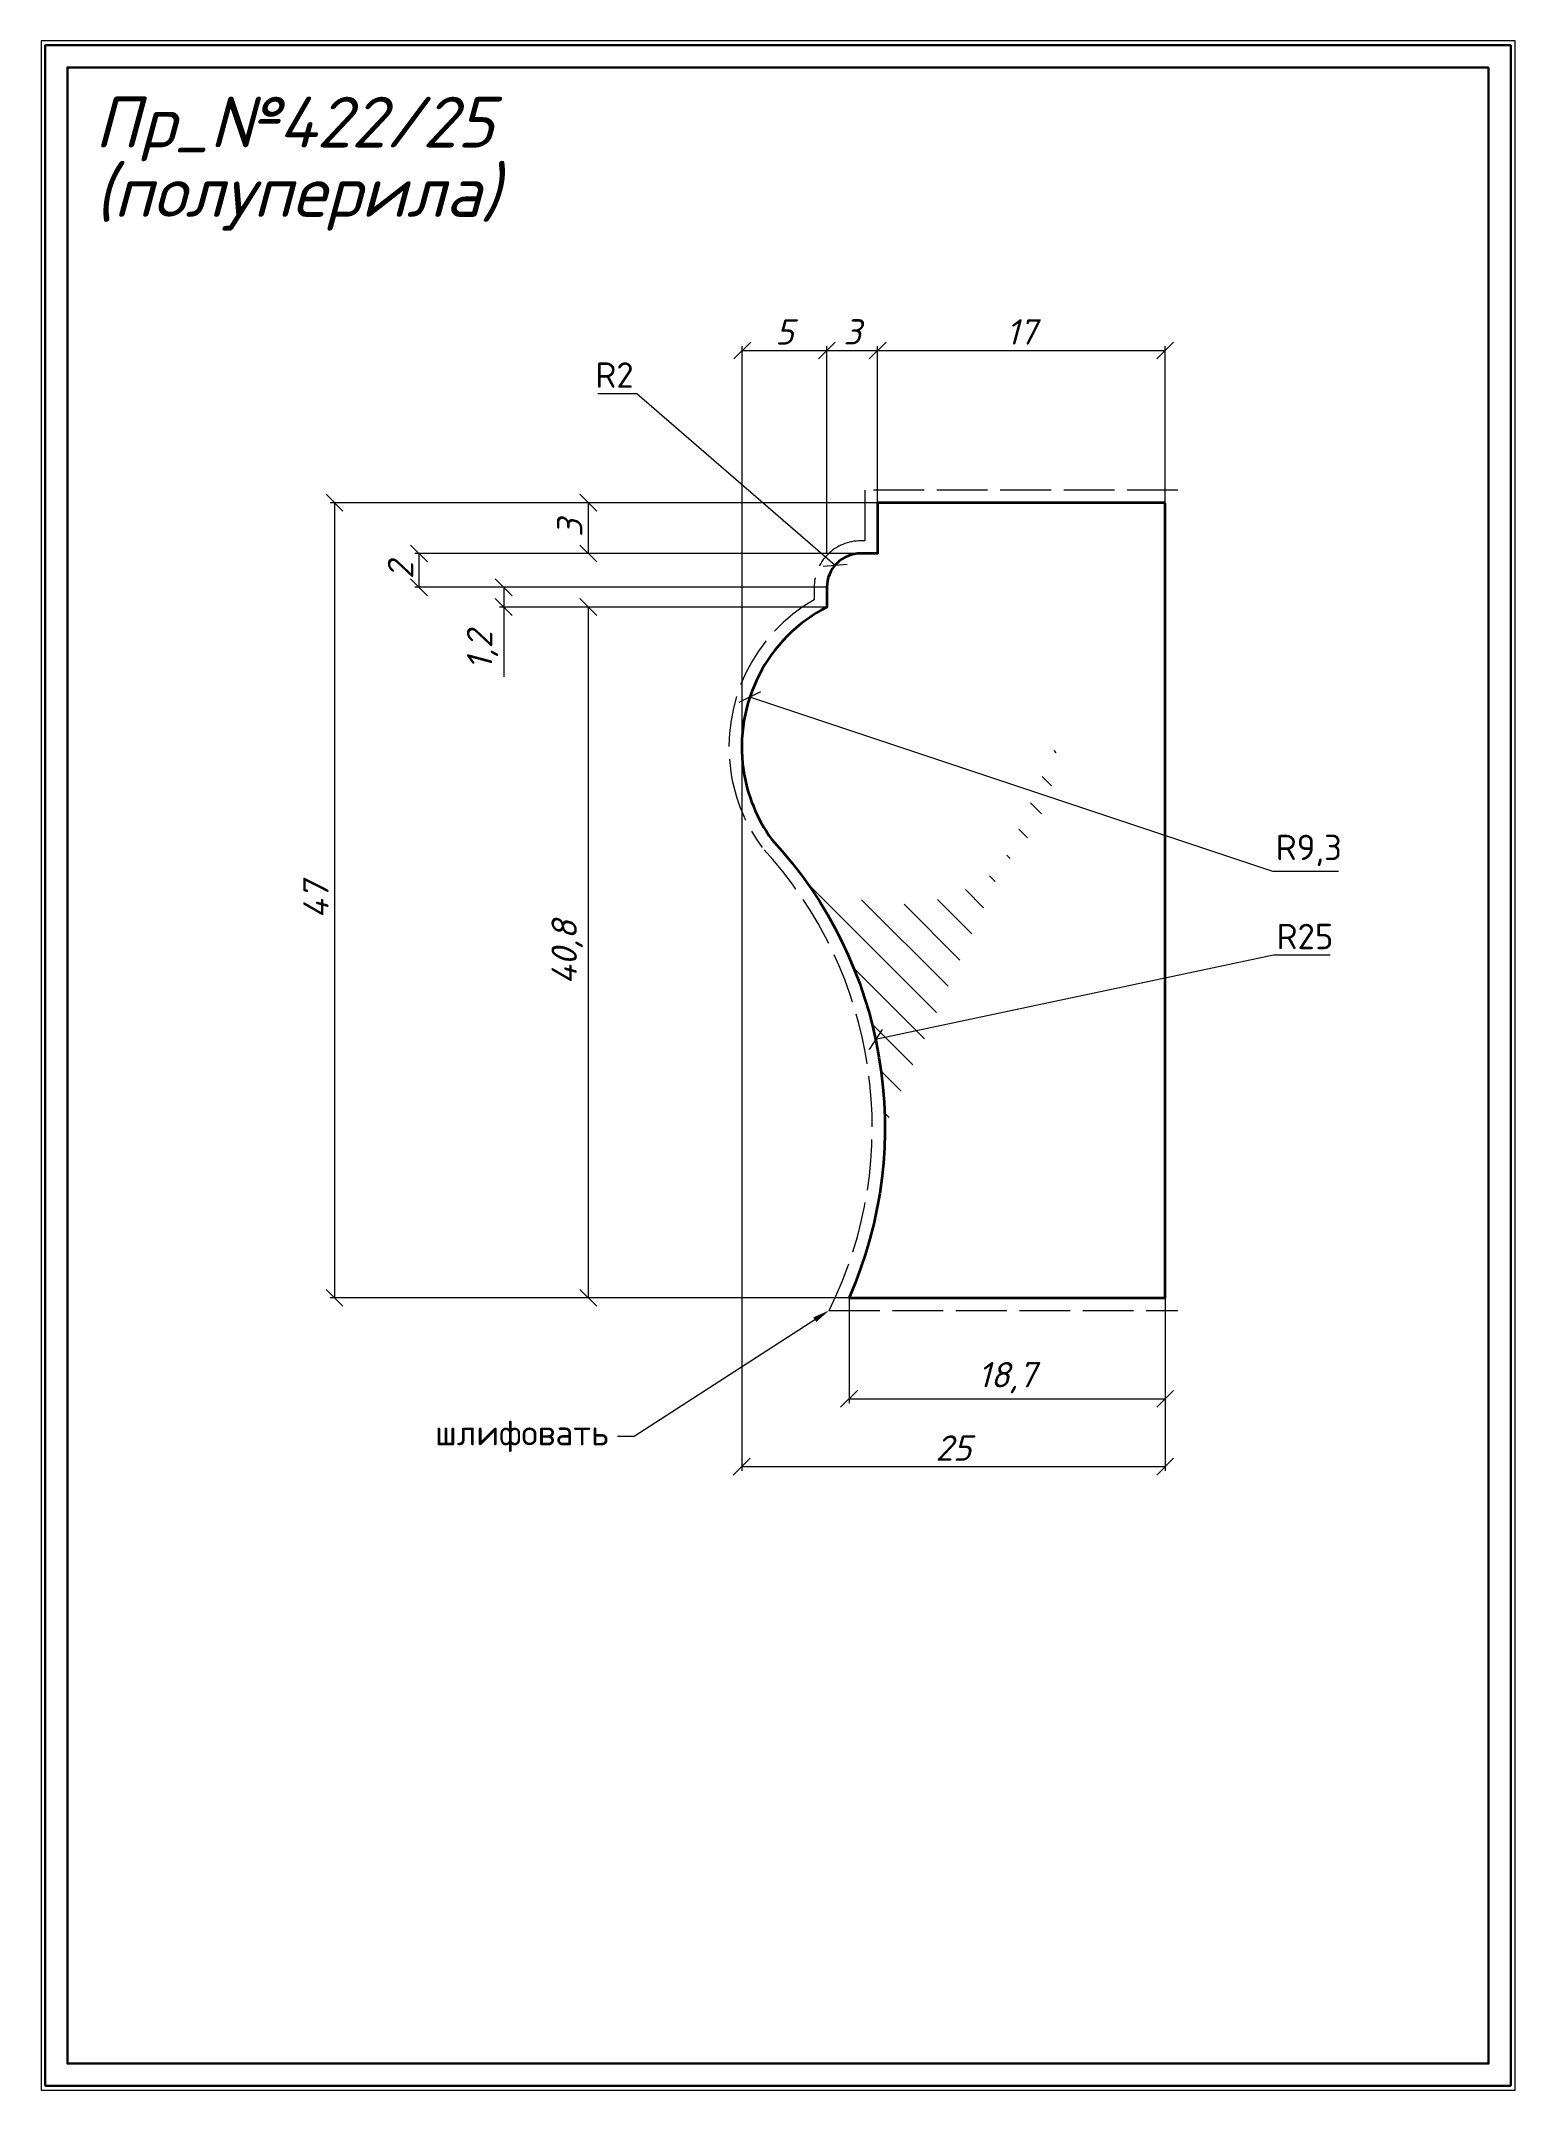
# Model space of a CAD drawing. Header units: millimetres. Extents: x 7634 to 7721, y -488 to -366.
import ezdxf
from ezdxf import colors
from ezdxf.entities.mleader import LeaderData, LeaderLine
from ezdxf.math import Vec2, Vec3

# ---------------------------------------------------------------- set-up
doc = ezdxf.new("R2010")
doc.units = ezdxf.units.MM
doc.linetypes.add('ACAD_ISO02W100', pattern=[15, 12, -3])
doc.layers.get('0').update_dxf_attribs({"lineweight": 13})
for name, color, linetype, lineweight in [('профили', 1, 'Continuous', 35), ('служебный слой ЛИНИИ ПУНКТИРНЫЕ', 7, 'ACAD_ISO02W100', 13), ('служебный слой НАДПИСИ', 7, 'Continuous', 13), ('служебный слой РАЗМЕРЫ', 7, 'Continuous', 9), ('служебный слой ШТАМП', 7, 'Continuous', 30), ('служебный слой ШТРИХОВКА', 7, 'Continuous', 5)]:
    doc.layers.add(name, color=color, linetype=linetype, lineweight=lineweight)
doc.styles.add('ЕСКД', font='isocpeur.ttf', dxfattribs={"oblique": 15})
doc.styles.add('ЕСКД профили размеры', font='isocpeur.ttf')
doc.styles.add('ЕСКД профили текст', font='isocpeur.ttf')
doc.dimstyles.new('ЕСКД', dxfattribs={"dimtxt": 3.5, "dimasz": 2.5, "dimexe": 0.25, "dimexo": 0, "dimgap": 0.35, "dimtad": 1, "dimdec": 1, "dimzin": 9, "dimtxsty": 'ЕСКД', "dimblk": 'OBLIQUE', "dimcen": 0, "dimclrd": 256, "dimclre": 256, "dimclrt": 256, "dimadec": 1, "dimazin": 0, "dimtfac": 1, "dimtdec": 1, "dimtmove": 0, "dimatfit": 3, "dimldrblk": 'DOTSMALL', "dimfxl": 1, "dimlwd": -1, "dimlwe": -1, "dimarcsym": 0})
doc.dimstyles.new('ЕСКД профили$4', dxfattribs={"dimtxt": 1.5, "dimasz": 1, "dimexe": 0.3, "dimexo": 0, "dimgap": 0.35, "dimtad": 1, "dimtoh": 1, "dimdec": 1, "dimzin": 9, "dimtxsty": 'ЕСКД профили размеры', "dimblk": 'OBLIQUE', "dimcen": 0, "dimse1": 1, "dimclrd": 256, "dimclre": 256, "dimclrt": 256, "dimadec": 1, "dimazin": 0, "dimtfac": 1, "dimtdec": 1, "dimtofl": 0, "dimtmove": 0, "dimatfit": 3, "dimldrblk": 'DOTSMALL', "dimfxl": 1, "dimlwd": -1, "dimlwe": -1, "dimarcsym": 2})

# ---------------------------------------------------------------- blocks, each defined once
blk = doc.blocks.new('_OBLIQUE')
at = {"color": 0, "linetype": 'ByBlock'}
blk.add_line((-0.5, -0.5), (0.5, 0.5), dxfattribs=at)
blk = doc.blocks.new('*D16')
at = {"layer": 'Defpoints', "color": 0, "transparency": 16777216}
for p in [(7684.42, -408.19), (7693.24, -411.14)]:
    blk.add_point(p, dxfattribs=at)
at = {"layer": 'служебный слой РАЗМЕРЫ', "transparency": 16777216}
for p, q in [((7706.52, -415.56), (7675.59, -405.25)), ((7710.4, -415.56), (7706.52, -415.56))]:
    blk.add_line(p, q, dxfattribs=at)
at = {"layer": 'служебный слой РАЗМЕРЫ', "transparency": 16777216, "rotation": 161.56941731804}
blk.add_blockref('_OBLIQUE', (7675.59, -405.25), dxfattribs=at)
at = {"layer": 'служебный слой РАЗМЕРЫ', "transparency": 16777216, "insert": (7708.64, -414.31), "char_height": 1.5, "attachment_point": 5, "style": 'ЕСКД профили размеры'}
blk.add_mtext('R9,3', dxfattribs=at)
blk = doc.blocks.new('_DotSmall')
at = {"color": 0, "linetype": 'ByBlock', "lineweight": -3, "const_width": 0.5}
blk.add_lwpolyline([(-0.0625, 0, 1), (0.0625, 0, 1)], format="xyb", close=True, dxfattribs=at)
blk = doc.blocks.new('*D15')
at = {"layer": 'Defpoints', "color": 0, "transparency": 16777216}
for p in [(7683.15, -393.76), (7651.05, -440.76), (7681.46, -440.76)]:
    blk.add_point(p, dxfattribs=at)
at = {"layer": 'служебный слой РАЗМЕРЫ', "transparency": 16777216}
for p, q in [((7683.15, -393.76), (7650.8, -393.76)), ((7651.05, -393.76), (7651.05, -440.76)), ((7681.46, -440.76), (7650.8, -440.76))]:
    blk.add_line(p, q, dxfattribs=at)
for p, rotation in [((7651.05, -393.76), 90), ((7651.05, -440.76), 270)]:
    blk.add_blockref('_OBLIQUE', p, dxfattribs=dict(at, rotation=rotation))
at = {"layer": 'служебный слой РАЗМЕРЫ', "transparency": 16777216, "insert": (7649.95, -417.26), "char_height": 1.5, "attachment_point": 5, "rotation": 90, "style": 'ЕСКД'}
blk.add_mtext('47', dxfattribs=at)
blk = doc.blocks.new('*D14')
at = {"layer": 'Defpoints', "color": 0, "transparency": 16777216}
for p in [(7681.46, -440.76), (7700.15, -440.76), (7700.15, -446.73)]:
    blk.add_point(p, dxfattribs=at)
at = {"layer": 'служебный слой РАЗМЕРЫ', "transparency": 16777216}
for p, q in [((7681.46, -440.76), (7681.46, -446.98)), ((7700.15, -440.76), (7700.15, -446.98)), ((7681.46, -446.73), (7700.15, -446.73))]:
    blk.add_line(p, q, dxfattribs=at)
at = {"layer": 'служебный слой РАЗМЕРЫ', "transparency": 16777216, "rotation": 180}
blk.add_blockref('_OBLIQUE', (7681.46, -446.73), dxfattribs=at)
at = {"layer": 'служебный слой РАЗМЕРЫ', "transparency": 16777216}
blk.add_blockref('_OBLIQUE', (7700.15, -446.73), dxfattribs=at)
at = {"layer": 'служебный слой РАЗМЕРЫ', "transparency": 16777216, "insert": (7690.8, -445.48), "char_height": 1.5, "attachment_point": 5, "style": 'ЕСКД'}
blk.add_mtext('18,7', dxfattribs=at)
blk = doc.blocks.new('*D12')
at = {"layer": 'Defpoints', "color": 0, "transparency": 16777216}
for p in [(7680.64, -397.45), (7682.15, -398.76)]:
    blk.add_point(p, dxfattribs=at)
at = {"layer": 'служебный слой РАЗМЕРЫ', "transparency": 16777216}
for p, q in [((7666.62, -387.31), (7668.92, -387.31)), ((7668.92, -387.31), (7680.64, -397.45))]:
    blk.add_line(p, q, dxfattribs=at)
at = {"layer": 'служебный слой РАЗМЕРЫ', "transparency": 16777216, "rotation": 319.1177585472368}
blk.add_blockref('_OBLIQUE', (7680.64, -397.45), dxfattribs=at)
at = {"layer": 'служебный слой РАЗМЕРЫ', "transparency": 16777216, "insert": (7667.6, -386.21), "char_height": 1.5, "attachment_point": 5, "style": 'ЕСКД профили размеры'}
blk.add_mtext('R2', dxfattribs=at)
blk = doc.blocks.new('*D11')
at = {"layer": 'Defpoints', "color": 0, "transparency": 16777216}
for p in [(7683.03, -425.49), (7658.58, -430.68)]:
    blk.add_point(p, dxfattribs=at)
at = {"layer": 'служебный слой РАЗМЕРЫ', "transparency": 16777216}
for p, q in [((7706.56, -420.5), (7683.03, -425.49)), ((7709.91, -420.5), (7706.56, -420.5))]:
    blk.add_line(p, q, dxfattribs=at)
at = {"layer": 'служебный слой РАЗМЕРЫ', "transparency": 16777216, "rotation": 191.976122763079}
blk.add_blockref('_OBLIQUE', (7683.03, -425.49), dxfattribs=at)
at = {"layer": 'служебный слой РАЗМЕРЫ', "transparency": 16777216, "insert": (7708.41, -419.4), "char_height": 1.5, "attachment_point": 5, "style": 'ЕСКД профили размеры'}
blk.add_mtext('R25', dxfattribs=at)
blk = doc.blocks.new('*D10')
at = {"layer": 'Defpoints', "color": 0, "transparency": 16777216}
for p in [(7684.42, -408.19), (7693.24, -411.14)]:
    blk.add_point(p, dxfattribs=at)
at = {"layer": 'служебный слой РАЗМЕРЫ', "transparency": 16777216}
for p, q in [((7706.52, -415.56), (7675.59, -405.25)), ((7710.4, -415.56), (7706.52, -415.56))]:
    blk.add_line(p, q, dxfattribs=at)
at = {"layer": 'служебный слой РАЗМЕРЫ', "transparency": 16777216, "rotation": 161.5694173180387}
blk.add_blockref('_OBLIQUE', (7675.59, -405.25), dxfattribs=at)
at = {"layer": 'служебный слой РАЗМЕРЫ', "transparency": 16777216, "insert": (7708.64, -414.31), "char_height": 1.5, "attachment_point": 5, "style": 'ЕСКД профили размеры'}
blk.add_mtext('R9,3', dxfattribs=at)
blk = doc.blocks.new('*D8')
at = {"layer": 'Defpoints', "color": 0, "transparency": 16777216}
for p in [(7680.15, -398.76), (7661.05, -399.93), (7680.15, -399.93)]:
    blk.add_point(p, dxfattribs=at)
at = {"layer": 'служебный слой РАЗМЕРЫ', "transparency": 16777216}
for p, q in [((7680.15, -398.76), (7660.8, -398.76)), ((7661.05, -398.76), (7661.05, -399.93)), ((7680.15, -399.93), (7660.8, -399.93)), ((7661.05, -399.93), (7661.05, -404.06))]:
    blk.add_line(p, q, dxfattribs=at)
for p, rotation in [((7661.05, -398.76), 90), ((7661.05, -399.93), 270)]:
    blk.add_blockref('_OBLIQUE', p, dxfattribs=dict(at, rotation=rotation))
at = {"layer": 'служебный слой РАЗМЕРЫ', "transparency": 16777216, "insert": (7659.8, -402.49), "char_height": 1.5, "attachment_point": 5, "rotation": 90, "style": 'ЕСКД'}
blk.add_mtext('1,2', dxfattribs=at)
blk = doc.blocks.new('*D7')
at = {"layer": 'Defpoints', "color": 0, "transparency": 16777216}
for p in [(7656.05, -396.76), (7682.15, -396.76), (7680.15, -398.76)]:
    blk.add_point(p, dxfattribs=at)
at = {"layer": 'служебный слой РАЗМЕРЫ', "transparency": 16777216}
for p, q in [((7682.15, -396.76), (7655.8, -396.76)), ((7656.05, -398.76), (7656.05, -396.76)), ((7680.15, -398.76), (7655.8, -398.76))]:
    blk.add_line(p, q, dxfattribs=at)
for p, rotation in [((7656.05, -396.76), 90), ((7656.05, -398.76), 270)]:
    blk.add_blockref('_OBLIQUE', p, dxfattribs=dict(at, rotation=rotation))
at = {"layer": 'служебный слой РАЗМЕРЫ', "transparency": 16777216, "insert": (7654.95, -397.76), "char_height": 1.5, "attachment_point": 5, "rotation": 90, "style": 'ЕСКД'}
blk.add_mtext('2', dxfattribs=at)
blk = doc.blocks.new('*D6')
at = {"layer": 'Defpoints', "color": 0, "transparency": 16777216}
for p in [(7680.15, -399.93), (7666.05, -440.76), (7682.28, -440.76)]:
    blk.add_point(p, dxfattribs=at)
at = {"layer": 'служебный слой РАЗМЕРЫ', "transparency": 16777216}
for p, q in [((7680.15, -399.93), (7665.8, -399.93)), ((7666.05, -399.93), (7666.05, -440.76)), ((7682.28, -440.76), (7665.8, -440.76))]:
    blk.add_line(p, q, dxfattribs=at)
for p, rotation in [((7666.05, -399.93), 90), ((7666.05, -440.76), 270)]:
    blk.add_blockref('_OBLIQUE', p, dxfattribs=dict(at, rotation=rotation))
at = {"layer": 'служебный слой РАЗМЕРЫ', "transparency": 16777216, "insert": (7664.8, -420.34), "char_height": 1.5, "attachment_point": 5, "rotation": 90, "style": 'ЕСКД'}
blk.add_mtext('40,8', dxfattribs=at)
blk = doc.blocks.new('*D5')
at = {"layer": 'Defpoints', "color": 0, "transparency": 16777216}
for p in [(7683.15, -393.76), (7666.05, -396.76), (7683.15, -396.76)]:
    blk.add_point(p, dxfattribs=at)
at = {"layer": 'служебный слой РАЗМЕРЫ', "transparency": 16777216}
for p, q in [((7683.15, -393.76), (7665.8, -393.76)), ((7666.05, -393.76), (7666.05, -396.76)), ((7683.15, -396.76), (7665.8, -396.76))]:
    blk.add_line(p, q, dxfattribs=at)
for p, rotation in [((7666.05, -393.76), 90), ((7666.05, -396.76), 270)]:
    blk.add_blockref('_OBLIQUE', p, dxfattribs=dict(at, rotation=rotation))
at = {"layer": 'служебный слой РАЗМЕРЫ', "transparency": 16777216, "insert": (7664.95, -395.26), "char_height": 1.5, "attachment_point": 5, "rotation": 90, "style": 'ЕСКД'}
blk.add_mtext('3', dxfattribs=at)

msp = doc.modelspace()

# ---------------------------------------------------------------- hatches: boundary and pattern name
at = {"layer": 'служебный слой ШТРИХОВКА'}
h = msp.add_hatch(dxfattribs=at)
h.set_pattern_fill('ANSI31', color=256, scale=0.5, angle=90, style=0)
h.set_pattern_definition([(135, (7689.9393, 843.4945), (-1.122532, -1.122532), [])])
h.paths.add_polyline_path([(7677.96, -414.89, -0.172585), (7683.58, -430.68), (7693.72, -408.09, -0.665762)])
h.paths.add_polyline_path([(7706.35, -415.89), (7710.92, -415.89), (7710.92, -412.29), (7706.35, -412.29)], flags=9)
h.paths.add_polyline_path([(7706.39, -421.12), (7710.44, -421.12), (7710.44, -417.52), (7706.39, -417.52)], flags=9)

# ---------------------------------------------------------------- linework, layer by layer
at = {"layer": 'профили'}
msp.add_lwpolyline([(7700.15, -393.76), (7683.15, -393.76), (7683.15, -396.76), (7682.15, -396.76, 0.414214), (7680.15, -398.76), (7680.15, -399.93, 0.320316), (7675.22, -409.55, 0.12131), (7676.89, -413.66, -0.29938), (7681.46, -440.76), (7700.15, -440.76), (7700.15, -393.76)], format="xyb", close=True, dxfattribs=at)
at = {"layer": 'служебный слой ЛИНИИ ПУНКТИРНЫЕ', "ltscale": 0.25}
msp.add_lwpolyline([(7700.9, -393.01), (7682.4, -393.01), (7682.4, -396.01), (7682.15, -396.01, 0.414214), (7679.4, -398.76), (7679.4, -399.49, 0.307678), (7674.47, -409.66, 0.122477), (7676.32, -414.14, -0.312985), (7680.28, -441.51), (7700.9, -441.51)], format="xyb", dxfattribs=at)
at = {"layer": 'служебный слой ШТАМП', "color": 6, "lineweight": 5, "ltscale": 100}
msp.add_lwpolyline([(7720.83, -366.46), (7633.7, -366.46), (7633.7, -487.59), (7720.83, -487.59)], close=True, dxfattribs=at)
at = {"layer": 'служебный слой ШТАМП', "ltscale": 100}
for points in [[(7720.58, -366.71), (7633.95, -366.71), (7633.95, -487.34), (7720.58, -487.34)], [(7719.26, -368.03), (7635.26, -368.03), (7635.26, -486.03), (7719.26, -486.03)]]:
    msp.add_lwpolyline(points, close=True, dxfattribs=at)

# ---------------------------------------------------------------- texts
at = {"layer": 'служебный слой НАДПИСИ', "style": 'ЕСКД', "oblique": 15}
for s, p in [('Пр_№422/25', (7636.87, -372.76)), ('(полуперила)', (7636.87, -376.86))]:
    msp.add_text(s, height=3, dxfattribs=at).set_placement(p)

# ---------------------------------------------------------------- dimensions: what is measured, and where the dimension line sits
at = {"layer": 'служебный слой РАЗМЕРЫ'}
for base, p1, p2 in [((7680.15, -384.76), (7675.15, -408.78), (7680.15, -396.76)), ((7683.15, -384.76), (7680.15, -396.76), (7683.15, -393.76)), ((7700.15, -384.76), (7683.15, -393.76), (7700.15, -393.76)), ((7700.15, -450.74), (7675.12, -408.19), (7700.15, -440.76))]:
    msp.add_linear_dim(base=base, p1=p1, p2=p2, dimstyle='ЕСКД', override={"dimtxt": 1.5, "dimasz": 1}, dxfattribs=at).render()
for center, mpoint, picture, middle in [((7682.15, -398.76), (7680.64, -397.45), '*D12', (7667.6, -387.31)), ((7684.42, -408.19), (7693.24, -411.14), '*D16', (7708.64, -415.56)), ((7684.42, -408.19), (7693.24, -411.14), '*D10', (7708.64, -415.56)), ((7658.58, -430.68), (7683.03, -425.49), '*D11', (7706.56, -420.5))]:
    dim = msp.add_radius_dim(center=center, mpoint=mpoint, dimstyle='ЕСКД профили$4', dxfattribs=at)
    dim.commit()
    dim.dimension.update_dxf_attribs({"geometry": picture, "text_midpoint": middle, "dimtype": 132})
for base, p1, p2, picture, middle in [((7651.05, -440.76), (7683.15, -393.76), (7681.46, -440.76), '*D15', (7649.95, -417.26)), ((7666.05, -396.76), (7683.15, -393.76), (7683.15, -396.76), '*D5', (7664.95, -395.26)), ((7656.05, -396.76), (7680.15, -398.76), (7682.15, -396.76), '*D7', (7654.95, -397.76)), ((7661.05, -399.93), (7680.15, -398.76), (7680.15, -399.93), '*D8', (7659.8, -402.49)), ((7666.05, -440.76), (7680.15, -399.93), (7682.28, -440.76), '*D6', (7664.8, -420.34))]:
    dim = msp.add_linear_dim(base=base, p1=p1, p2=p2, angle=90, dimstyle='ЕСКД', override={"dimtxt": 1.5, "dimasz": 1}, dxfattribs=at)
    dim.commit()
    dim.dimension.update_dxf_attribs({"geometry": picture, "text_midpoint": middle})
dim = msp.add_linear_dim(base=(7700.15, -446.73), p1=(7681.46, -440.76), p2=(7700.15, -440.76), dimstyle='ЕСКД', override={"dimtxt": 1.5, "dimasz": 1}, dxfattribs=at)
dim.commit()
dim.dimension.update_dxf_attribs({"geometry": '*D14', "text_midpoint": (7690.8, -445.48)})

# ---------------------------------------------------------------- leaders
ml = msp.add_multileader_mtext('Standard', dxfattribs=at)
ml.set_content('\\A1;шлифовать', color=256, style='ЕСКД профили текст')
ml.set_leader_properties(color=256, linetype='ByLayer', lineweight=-1)
ml.build(insert=Vec2(0, 0))
ml.multileader.update_dxf_attribs({"dogleg_length": 1, "arrow_head_size": 1})
ctx = ml.context
ctx.base_point, ctx.char_height, ctx.arrow_head_size, ctx.landing_gap_size, ctx.plane_origin = Vec3(7656.57, -448.95), 1.5, 1, 0.5, Vec3(7676.55, -435.79)
ctx.text_align_type = 2
notes = []
notes.append((ctx, [(0, (1, 1, 0), (7668.77, -448.95), (-1, 0), 1, [(0, [(7680.28, -441.51)], 0, [])])]))
ctx.mtext.insert, ctx.mtext.alignment, ctx.mtext.flow_direction = Vec3(7667.27, -447.98), 3, 5
for ctx, leaders in notes:
    for number, flags, end, landing, length, lines in leaders:
        leader = LeaderData()
        leader.index, (leader.has_last_leader_line, leader.has_dogleg_vector, leader.attachment_direction) = number, flags
        leader.last_leader_point, leader.dogleg_vector, leader.dogleg_length = Vec3(end), Vec3(landing), length
        for number, points, colour, breaks in lines:
            line = LeaderLine()
            line.index, line.vertices, line.color, line.breaks = number, Vec3.list(points), colors.encode_raw_color(colour), breaks
            leader.lines.append(line)
        ctx.leaders.append(leader)

doc.saveas('drawing.dxf')
